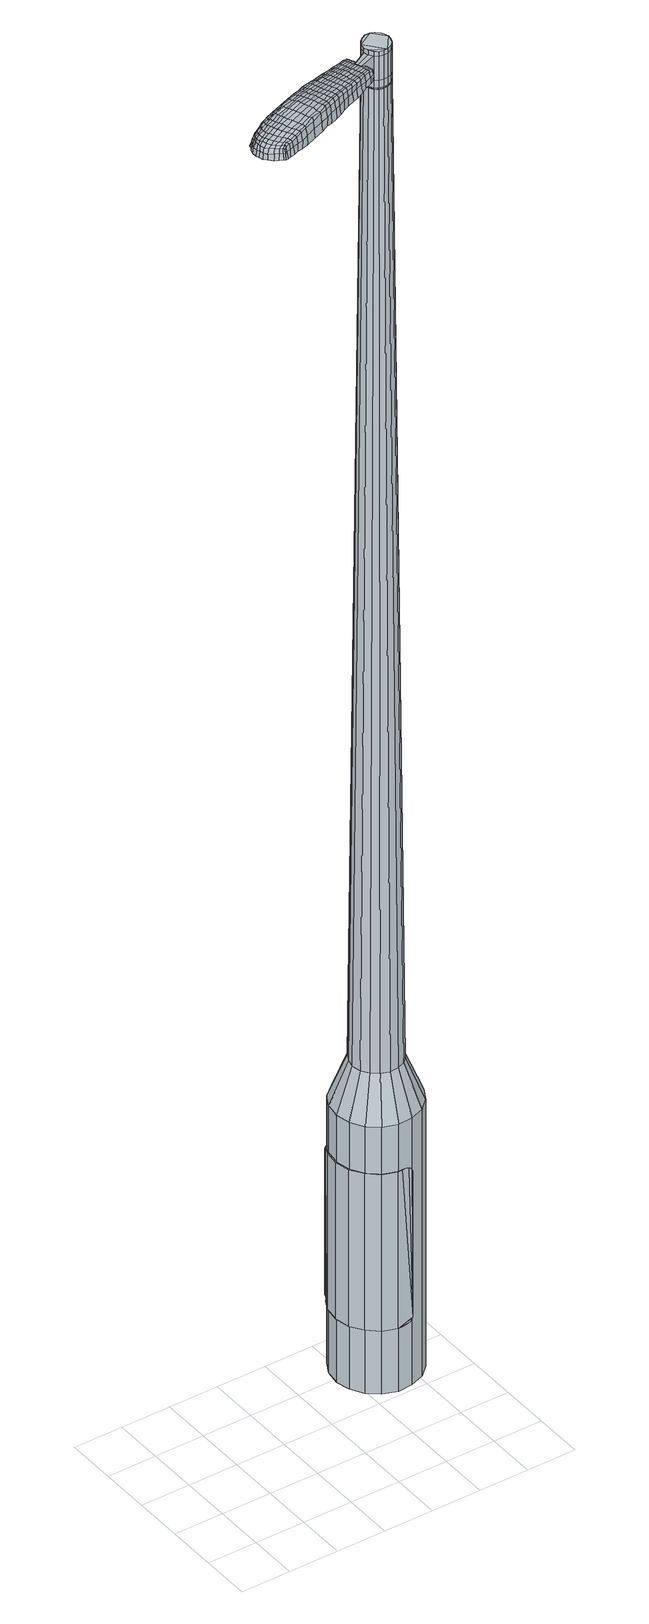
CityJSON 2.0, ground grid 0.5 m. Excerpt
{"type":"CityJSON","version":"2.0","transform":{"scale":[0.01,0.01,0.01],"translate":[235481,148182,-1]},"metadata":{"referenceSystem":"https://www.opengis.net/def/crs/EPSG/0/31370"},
"CityObjects":{
"object1":{"type":"GenericCityObject","attributes":{"cluster":181,"mean_distance_to_centroid":0.312,"new_centroid_x":235483.32,"new_centroid_y":148183.5,"mean_distance_to_camera":10.86,"H1":18.14,"H2":18.06,"Z_final":117.4,"cluster2":-1,"proj_x":235480.76,"proj_y":148177.04,"id_line":25218,"bearing_l":111.62,"distance":6.94,"orientation":"left","G_obj":201.62},"geometry":[{"type":"MultiSurface","lod":"2","boundaries":[[[0,1,2,3]],[[1,4,5,2]],[[4,6,7,5]],[[6,8,9,7]],[[8,10,11,9]],[[10,12,13,11]],[[12,14,15,13]],[[14,16,17,15]],[[16,18,19,17]],[[18,20,21,19]],[[20,22,23,21]],[[22,24,25,23]],[[24,26,27,25]],[[26,28,29,27]],[[28,30,31,29]],[[30,32,33,31]],[[32,34,35,33]],[[34,0,3,35]],[[36,37,38,39]],[[38,40,41,42]],[[41,43,42]],[[42,44,45,46]],[[45,47,46]],[[46,48,49,50]],[[49,51,50]],[[42,46,50,38]],[[50,52,39,38]],[[53,36,39]],[[2,5,7,35]],[[7,9,11,15]],[[11,13,15]],[[15,17,19,23]],[[19,21,23]],[[23,25,27,31]],[[27,29,31]],[[15,23,31,7]],[[31,33,35,7]],[[3,2,35]],[[1,0,54,55]],[[0,34,56,54]],[[34,32,57,56]],[[32,30,58,57]],[[30,28,59,58]],[[28,26,60,59]],[[26,24,61,60]],[[24,22,62,61]],[[22,20,63,62]],[[20,18,64,63]],[[18,16,65,64]],[[16,14,66,65]],[[14,12,67,66]],[[12,10,68,67]],[[10,8,69,68]],[[8,6,70,69]],[[6,4,71,70]],[[4,1,55,71]],[[55,54,72,73]],[[54,56,74,72]],[[56,57,75,74]],[[57,58,76,75]],[[58,59,77,76]],[[59,60,78,77]],[[60,61,79,78]],[[61,62,80,79]],[[62,63,81,80]],[[63,64,82,81]],[[64,65,83,82]],[[65,66,84,83]],[[66,67,85,84]],[[67,68,86,85]],[[68,69,87,86]],[[69,70,88,87]],[[70,71,89,88]],[[71,55,73,89]],[[90,91,92,93]],[[94,95,91,90]],[[96,97,95,94]],[[98,99,97,96]],[[100,101,99,98]],[[102,103,101,100]],[[79,104,103,102]],[[80,105,104,79]],[[106,107,105,80]],[[82,108,107,106]],[[109,110,108,82]],[[84,111,110,109]],[[112,113,111,84]],[[114,115,113,112]],[[116,117,115,114]],[[118,119,117,116]],[[120,121,119,118]],[[93,92,121,120]],[[122,123,124,125]],[[126,122,125,127]],[[128,126,127,129]],[[130,128,129,131]],[[132,130,131,133]],[[134,132,133,135]],[[136,134,135,137]],[[138,136,137,139]],[[140,138,139,141]],[[142,140,141,143]],[[144,142,143,145]],[[146,144,145,147]],[[148,146,147,149]],[[150,148,149,151]],[[152,150,151,153]],[[154,152,153,155]],[[73,72,90,93]],[[72,74,94,90]],[[74,75,96,94]],[[75,76,98,96]],[[76,77,100,98]],[[77,78,102,100]],[[78,79,102]],[[81,106,80]],[[81,82,106]],[[83,109,82]],[[83,84,109]],[[85,112,84]],[[85,86,114,112]],[[86,87,116,114]],[[87,88,118,116]],[[88,89,120,118]],[[89,73,93,120]],[[156,157,92,91]],[[157,158,121,92]],[[158,159,119,121]],[[159,160,117,119]],[[160,161,115,117]],[[161,162,113,115]],[[162,111,113]],[[163,110,111]],[[163,108,110]],[[164,107,108]],[[164,105,107]],[[165,103,104]],[[165,166,101,103]],[[166,167,99,101]],[[167,168,97,99]],[[168,169,95,97]],[[169,156,91,95]],[[39,52,154,170]],[[157,156,171,155]],[[53,39,170,123]],[[156,169,124,171]],[[36,53,123,122]],[[169,168,125,124]],[[37,36,122,126]],[[168,167,127,125]],[[38,37,126,128]],[[167,166,129,127]],[[40,38,128,130]],[[166,165,131,129]],[[41,40,130,132]],[[165,104,133,131]],[[43,41,132,134]],[[104,105,135,133]],[[42,43,134,136]],[[105,164,137,135]],[[44,42,136,138]],[[164,108,139,137]],[[45,44,138,140]],[[108,163,141,139]],[[47,45,140,142]],[[163,111,143,141]],[[46,47,142,144]],[[111,162,145,143]],[[48,46,144,146]],[[162,161,147,145]],[[49,48,146,148]],[[161,160,149,147]],[[51,49,148,150]],[[160,159,151,149]],[[50,51,150,152]],[[159,158,153,151]],[[52,50,152,154]],[[158,157,155,153]],[[154,155,172,173]],[[155,171,174,172]],[[171,124,175,174]],[[124,123,176,175]],[[123,170,177,176]],[[170,154,173,177]],[[178,179,180,181]],[[182,178,181,183]],[[178,182,184,185]],[[179,178,185,186]],[[187,188,189,190]],[[191,187,190,192]],[[187,191,193,194]],[[188,187,194,195]],[[196,197,198,199]],[[200,196,199,201]],[[196,200,202,203]],[[197,196,203,204]],[[205,206,207,208]],[[209,205,208,210]],[[205,209,211,212]],[[206,205,212,213]],[[214,215,216,217]],[[218,214,217,219]],[[214,218,220,221]],[[215,214,221,222]],[[223,224,225,226]],[[227,223,226,228]],[[223,227,229,230]],[[224,223,230,231]],[[232,233,234,235]],[[224,232,235,225]],[[232,224,231,236]],[[233,232,236,237]],[[238,239,240,241]],[[233,238,241,234]],[[238,233,237,242]],[[239,238,242,243]],[[244,182,183,245]],[[239,244,245,240]],[[244,239,243,246]],[[182,244,246,184]],[[247,248,249,250]],[[251,247,250,252]],[[247,251,253,254]],[[248,247,254,255]],[[256,257,258,259]],[[248,256,259,249]],[[256,248,255,260]],[[257,256,260,261]],[[262,263,264,265]],[[257,262,265,258]],[[262,257,261,266]],[[263,262,266,267]],[[268,269,270,271]],[[263,268,271,264]],[[268,263,267,272]],[[269,268,272,273]],[[274,179,186,275]],[[269,274,275,270]],[[274,269,273,276]],[[179,274,276,180]],[[277,278,279,280]],[[281,277,280,282]],[[277,281,283,284]],[[278,277,284,285]],[[286,287,288,289]],[[278,286,289,279]],[[286,278,285,290]],[[287,286,290,291]],[[292,293,294,295]],[[287,292,295,288]],[[292,287,291,296]],[[293,292,296,297]],[[298,191,192,299]],[[293,298,299,294]],[[298,293,297,300]],[[191,298,300,193]],[[301,302,303,304]],[[305,301,304,306]],[[301,305,307,308]],[[302,301,308,309]],[[310,311,312,313]],[[302,310,313,303]],[[310,302,309,314]],[[311,310,314,315]],[[316,317,318,319]],[[311,316,319,312]],[[316,311,315,320]],[[317,316,320,321]],[[322,323,324,325]],[[317,322,325,318]],[[322,317,321,326]],[[323,322,326,327]],[[328,188,195,329]],[[323,328,329,324]],[[328,323,327,330]],[[188,328,330,189]],[[331,217,216,332]],[[333,331,332,334]],[[331,333,335,336]],[[217,331,336,219]],[[337,333,334,338]],[[339,337,338,340]],[[337,339,341,342]],[[333,337,342,335]],[[343,339,340,344]],[[345,343,344,346]],[[343,345,347,348]],[[339,343,348,341]],[[349,345,346,350]],[[351,349,350,352]],[[349,351,353,354]],[[345,349,354,347]],[[355,351,352,356]],[[206,355,356,207]],[[355,206,213,357]],[[351,355,357,353]],[[358,359,204,203]],[[360,358,203,202]],[[358,360,361,362]],[[359,358,362,363]],[[364,365,363,362]],[[366,364,362,361]],[[364,366,367,368]],[[365,364,368,369]],[[370,371,369,368]],[[372,370,368,367]],[[370,372,373,374]],[[371,370,374,375]],[[376,377,375,374]],[[378,376,374,373]],[[376,378,211,209]],[[377,376,209,210]],[[379,380,381,382]],[[281,379,382,283]],[[379,281,282,383]],[[380,379,383,384]],[[385,200,201,386]],[[380,385,386,381]],[[385,380,384,387]],[[200,385,387,202]],[[388,389,390,391]],[[227,388,391,229]],[[388,227,228,392]],[[389,388,392,393]],[[394,395,396,397]],[[389,394,397,390]],[[394,389,393,398]],[[395,394,398,399]],[[400,197,204,401]],[[395,400,401,396]],[[400,395,399,402]],[[197,400,402,198]],[[403,404,405,406]],[[185,403,406,186]],[[403,185,184,407]],[[404,403,407,408]],[[409,410,411,412]],[[404,409,412,405]],[[409,404,408,413]],[[410,409,413,414]],[[415,208,207,416]],[[410,415,416,411]],[[415,410,414,417]],[[208,415,417,210]],[[418,419,420,421]],[[190,418,421,192]],[[418,190,189,422]],[[419,418,422,423]],[[424,212,211,425]],[[419,424,425,420]],[[424,419,423,426]],[[212,424,426,213]],[[427,428,429,430]],[[305,427,430,307]],[[427,305,306,431]],[[428,427,431,432]],[[433,218,219,434]],[[428,433,434,429]],[[433,428,432,435]],[[218,433,435,220]],[[436,437,438,439]],[[251,436,439,253]],[[436,251,252,440]],[[437,436,440,441]],[[442,443,444,445]],[[437,442,445,438]],[[442,437,441,446]],[[443,442,446,447]],[[448,215,222,449]],[[443,448,449,444]],[[448,443,447,450]],[[215,448,450,216]],[[451,452,441,440]],[[250,451,440,252]],[[451,250,249,453]],[[452,451,453,454]],[[455,456,447,446]],[[452,455,446,441]],[[455,452,454,457]],[[456,455,457,458]],[[459,332,216,450]],[[456,459,450,447]],[[459,456,458,460]],[[332,459,460,334]],[[461,462,463,464]],[[308,461,464,309]],[[461,308,307,430]],[[462,461,430,429]],[[465,336,335,466]],[[462,465,466,463]],[[465,462,429,434]],[[336,465,434,219]],[[467,468,454,453]],[[259,467,453,249]],[[467,259,258,469]],[[468,467,469,470]],[[471,472,458,457]],[[468,471,457,454]],[[471,468,470,473]],[[472,471,473,474]],[[475,338,334,460]],[[472,475,460,458]],[[475,472,474,476]],[[338,475,476,340]],[[477,478,479,480]],[[314,477,480,315]],[[477,314,309,464]],[[478,477,464,463]],[[481,342,341,482]],[[478,481,482,479]],[[481,478,463,466]],[[342,481,466,335]],[[483,484,470,469]],[[265,483,469,258]],[[483,265,264,485]],[[484,483,485,486]],[[487,488,474,473]],[[484,487,473,470]],[[487,484,486,489]],[[488,487,489,490]],[[491,344,340,476]],[[488,491,476,474]],[[491,488,490,492]],[[344,491,492,346]],[[493,494,495,496]],[[320,493,496,321]],[[493,320,315,480]],[[494,493,480,479]],[[497,348,347,498]],[[494,497,498,495]],[[497,494,479,482]],[[348,497,482,341]],[[499,500,486,485]],[[271,499,485,264]],[[499,271,270,501]],[[500,499,501,502]],[[503,504,490,489]],[[500,503,489,486]],[[503,500,502,505]],[[504,503,505,506]],[[507,350,346,492]],[[504,507,492,490]],[[507,504,506,508]],[[350,507,508,352]],[[509,510,511,512]],[[326,509,512,327]],[[509,326,321,496]],[[510,509,496,495]],[[513,354,353,514]],[[510,513,514,511]],[[513,510,495,498]],[[354,513,498,347]],[[515,516,502,501]],[[275,515,501,270]],[[515,275,186,406]],[[516,515,406,405]],[[517,518,506,505]],[[516,517,505,502]],[[517,516,405,412]],[[518,517,412,411]],[[519,356,352,508]],[[518,519,508,506]],[[519,518,411,416]],[[356,519,416,207]],[[520,521,423,422]],[[330,520,422,189]],[[520,330,327,512]],[[521,520,512,511]],[[522,357,213,426]],[[521,522,426,423]],[[522,521,511,514]],[[357,522,514,353]],[[523,524,384,383]],[[280,523,383,282]],[[523,280,279,525]],[[524,523,525,526]],[[527,360,202,387]],[[524,527,387,384]],[[527,524,526,528]],[[360,527,528,361]],[[529,530,531,532]],[[230,529,532,231]],[[529,230,229,391]],[[530,529,391,390]],[[533,534,535,536]],[[530,533,536,531]],[[533,530,390,397]],[[534,533,397,396]],[[537,359,363,538]],[[534,537,538,535]],[[537,534,396,401]],[[359,537,401,204]],[[539,540,526,525]],[[289,539,525,279]],[[539,289,288,541]],[[540,539,541,542]],[[543,366,361,528]],[[540,543,528,526]],[[543,540,542,544]],[[366,543,544,367]],[[545,546,547,548]],[[236,545,548,237]],[[545,236,231,532]],[[546,545,532,531]],[[549,550,551,552]],[[546,549,552,547]],[[549,546,531,536]],[[550,549,536,535]],[[553,365,369,554]],[[550,553,554,551]],[[553,550,535,538]],[[365,553,538,363]],[[555,556,542,541]],[[295,555,541,288]],[[555,295,294,557]],[[556,555,557,558]],[[559,372,367,544]],[[556,559,544,542]],[[559,556,558,560]],[[372,559,560,373]],[[561,562,563,564]],[[242,561,564,243]],[[561,242,237,548]],[[562,561,548,547]],[[565,566,567,568]],[[562,565,568,563]],[[565,562,547,552]],[[566,565,552,551]],[[569,371,375,570]],[[566,569,570,567]],[[569,566,551,554]],[[371,569,554,369]],[[571,572,558,557]],[[299,571,557,294]],[[571,299,192,421]],[[572,571,421,420]],[[573,378,373,560]],[[572,573,560,558]],[[573,572,420,425]],[[378,573,425,211]],[[574,575,408,407]],[[246,574,407,184]],[[574,246,243,564]],[[575,574,564,563]],[[576,577,414,413]],[[575,576,413,408]],[[576,575,563,568]],[[577,576,568,567]],[[578,377,210,417]],[[577,578,417,414]],[[578,577,567,570]],[[377,578,570,375]],[[579,580,581,582]],[[582,581,583,584]],[[585,583,581,586]],[[586,581,580,587]],[[588,589,590,591]],[[591,590,592,593]],[[594,592,590,595]],[[595,590,589,596]],[[597,598,599,600]],[[600,599,601,602]],[[603,601,599,604]],[[604,599,598,605]],[[606,607,608,609]],[[609,608,610,611]],[[612,610,608,613]],[[613,608,607,614]],[[615,616,617,618]],[[618,617,619,620]],[[621,619,617,622]],[[622,617,616,623]],[[624,625,626,627]],[[627,626,628,629]],[[630,628,626,631]],[[631,626,625,632]],[[633,634,635,636]],[[636,635,625,624]],[[632,625,635,637]],[[637,635,634,638]],[[639,640,641,642]],[[642,641,634,633]],[[638,634,641,643]],[[643,641,640,644]],[[584,583,645,646]],[[646,645,640,639]],[[644,640,645,647]],[[647,645,583,585]],[[648,649,650,651]],[[651,650,652,653]],[[654,652,650,655]],[[655,650,649,656]],[[657,658,659,660]],[[660,659,649,648]],[[656,649,659,661]],[[661,659,658,662]],[[663,664,665,666]],[[666,665,658,657]],[[662,658,665,667]],[[667,665,664,668]],[[669,670,671,672]],[[672,671,664,663]],[[668,664,671,673]],[[673,671,670,674]],[[587,580,675,676]],[[676,675,670,669]],[[674,670,675,677]],[[677,675,580,579]],[[678,679,680,681]],[[681,680,682,683]],[[684,682,680,685]],[[685,680,679,686]],[[687,688,689,690]],[[690,689,679,678]],[[686,679,689,691]],[[691,689,688,692]],[[693,694,695,696]],[[696,695,688,687]],[[692,688,695,697]],[[697,695,694,698]],[[593,592,699,700]],[[700,699,694,693]],[[698,694,699,701]],[[701,699,592,594]],[[702,703,704,705]],[[705,704,706,707]],[[708,706,704,709]],[[709,704,703,710]],[[711,712,713,714]],[[714,713,703,702]],[[710,703,713,715]],[[715,713,712,716]],[[717,718,719,720]],[[720,719,712,711]],[[716,712,719,721]],[[721,719,718,722]],[[723,724,725,726]],[[726,725,718,717]],[[722,718,725,727]],[[727,725,724,728]],[[596,589,729,730]],[[730,729,724,723]],[[728,724,729,731]],[[731,729,589,588]],[[615,618,732,733]],[[733,732,734,735]],[[736,734,732,176]],[[176,732,618,620]],[[735,734,737,738]],[[738,737,739,740]],[[741,739,737,742]],[[742,737,734,736]],[[740,739,743,744]],[[744,743,745,746]],[[747,745,743,748]],[[748,743,739,741]],[[746,745,749,750]],[[750,749,751,752]],[[753,751,749,754]],[[754,749,745,747]],[[752,751,755,756]],[[756,755,607,606]],[[614,607,755,757]],[[757,755,751,753]],[[605,758,759,604]],[[604,759,760,603]],[[761,760,759,762]],[[762,759,758,763]],[[763,764,765,762]],[[762,765,766,761]],[[767,766,765,768]],[[768,765,764,769]],[[769,770,771,768]],[[768,771,772,767]],[[773,772,771,774]],[[774,771,770,775]],[[775,776,777,774]],[[774,777,778,773]],[[612,778,777,610]],[[610,777,776,611]],[[779,780,781,782]],[[782,781,682,684]],[[683,682,781,783]],[[783,781,780,784]],[[602,601,785,786]],[[786,785,780,779]],[[784,780,785,787]],[[787,785,601,603]],[[788,789,790,791]],[[791,790,628,630]],[[629,628,790,792]],[[792,790,789,793]],[[794,795,796,797]],[[797,796,789,788]],[[793,789,796,798]],[[798,796,795,799]],[[605,598,800,801]],[[801,800,795,794]],[[799,795,800,802]],[[802,800,598,597]],[[803,804,805,806]],[[806,805,586,587]],[[585,586,805,807]],[[807,805,804,808]],[[809,810,811,812]],[[812,811,804,803]],[[808,804,811,813]],[[813,811,810,814]],[[606,609,815,816]],[[816,815,810,809]],[[814,810,815,817]],[[817,815,609,611]],[[818,819,820,821]],[[821,820,591,593]],[[588,591,820,822]],[[822,820,819,823]],[[612,613,824,825]],[[825,824,819,818]],[[823,819,824,826]],[[826,824,613,614]],[[827,828,829,830]],[[830,829,706,708]],[[707,706,829,831]],[[831,829,828,832]],[[620,619,833,834]],[[834,833,828,827]],[[832,828,833,835]],[[835,833,619,621]],[[836,837,838,839]],[[839,838,652,654]],[[653,652,838,840]],[[840,838,837,841]],[[842,843,844,845]],[[845,844,837,836]],[[841,837,844,846]],[[846,844,843,847]],[[623,616,848,849]],[[849,848,843,842]],[[847,843,848,850]],[[850,848,616,615]],[[841,851,852,840]],[[840,852,651,653]],[[648,651,852,853]],[[853,852,851,854]],[[847,855,856,846]],[[846,856,851,841]],[[854,851,856,857]],[[857,856,855,858]],[[615,733,859,850]],[[850,859,855,847]],[[858,855,859,860]],[[860,859,733,735]],[[861,862,863,864]],[[864,863,709,710]],[[708,709,863,830]],[[830,863,862,827]],[[736,176,865,866]],[[866,865,862,861]],[[827,862,865,834]],[[834,865,176,620]],[[854,867,868,853]],[[853,868,660,648]],[[657,660,868,869]],[[869,868,867,870]],[[858,871,872,857]],[[857,872,867,854]],[[870,867,872,873]],[[873,872,871,874]],[[735,738,875,860]],[[860,875,871,858]],[[874,871,875,876]],[[876,875,738,740]],[[877,878,879,880]],[[880,879,715,716]],[[710,715,879,864]],[[864,879,878,861]],[[741,742,881,882]],[[882,881,878,877]],[[861,878,881,866]],[[866,881,742,736]],[[870,883,884,869]],[[869,884,666,657]],[[663,666,884,885]],[[885,884,883,886]],[[874,887,888,873]],[[873,888,883,870]],[[886,883,888,889]],[[889,888,887,890]],[[740,744,891,876]],[[876,891,887,874]],[[890,887,891,892]],[[892,891,744,746]],[[893,894,895,896]],[[896,895,721,722]],[[716,721,895,880]],[[880,895,894,877]],[[747,748,897,898]],[[898,897,894,893]],[[877,894,897,882]],[[882,897,748,741]],[[886,899,900,885]],[[885,900,672,663]],[[669,672,900,901]],[[901,900,899,902]],[[890,903,904,889]],[[889,904,899,886]],[[902,899,904,905]],[[905,904,903,906]],[[746,750,907,892]],[[892,907,903,890]],[[906,903,907,908]],[[908,907,750,752]],[[909,910,911,912]],[[912,911,727,728]],[[722,727,911,896]],[[896,911,910,893]],[[753,754,913,914]],[[914,913,910,909]],[[893,910,913,898]],[[898,913,754,747]],[[902,915,916,901]],[[901,916,676,669]],[[587,676,916,806]],[[806,916,915,803]],[[906,917,918,905]],[[905,918,915,902]],[[803,915,918,812]],[[812,918,917,809]],[[752,756,919,908]],[[908,919,917,906]],[[809,917,919,816]],[[816,919,756,606]],[[823,920,921,822]],[[822,921,731,588]],[[728,731,921,912]],[[912,921,920,909]],[[614,757,922,826]],[[826,922,920,823]],[[909,920,922,914]],[[914,922,757,753]],[[784,923,924,783]],[[783,924,681,683]],[[678,681,924,925]],[[925,924,923,926]],[[603,760,927,787]],[[787,927,923,784]],[[926,923,927,928]],[[928,927,760,761]],[[929,930,931,932]],[[932,931,631,632]],[[630,631,931,791]],[[791,931,930,788]],[[933,934,935,936]],[[936,935,930,929]],[[788,930,935,797]],[[797,935,934,794]],[[763,758,937,938]],[[938,937,934,933]],[[794,934,937,801]],[[801,937,758,605]],[[926,939,940,925]],[[925,940,690,678]],[[687,690,940,941]],[[941,940,939,942]],[[761,766,943,928]],[[928,943,939,926]],[[942,939,943,944]],[[944,943,766,767]],[[945,946,947,948]],[[948,947,637,638]],[[632,637,947,932]],[[932,947,946,929]],[[949,950,951,952]],[[952,951,946,945]],[[929,946,951,936]],[[936,951,950,933]],[[769,764,953,954]],[[954,953,950,949]],[[933,950,953,938]],[[938,953,764,763]],[[942,955,956,941]],[[941,956,696,687]],[[693,696,956,957]],[[957,956,955,958]],[[767,772,959,944]],[[944,959,955,942]],[[958,955,959,960]],[[960,959,772,773]],[[961,962,963,964]],[[964,963,643,644]],[[638,643,963,948]],[[948,963,962,945]],[[965,966,967,968]],[[968,967,962,961]],[[945,962,967,952]],[[952,967,966,949]],[[775,770,969,970]],[[970,969,966,965]],[[949,966,969,954]],[[954,969,770,769]],[[958,971,972,957]],[[957,972,700,693]],[[593,700,972,821]],[[821,972,971,818]],[[773,778,973,960]],[[960,973,971,958]],[[818,971,973,825]],[[825,973,778,612]],[[808,974,975,807]],[[807,975,647,585]],[[644,647,975,964]],[[964,975,974,961]],[[814,976,977,813]],[[813,977,974,808]],[[961,974,977,968]],[[968,977,976,965]],[[611,776,978,817]],[[817,978,976,814]],[[965,976,978,970]],[[970,978,776,775]],[[579,582,181,180]],[[582,584,183,181]],[[594,595,194,193]],[[595,596,195,194]],[[597,600,199,198]],[[600,602,201,199]],[[621,622,221,220]],[[622,623,222,221]],[[624,627,226,225]],[[627,629,228,226]],[[633,636,235,234]],[[636,624,225,235]],[[639,642,241,240]],[[642,633,234,241]],[[584,646,245,183]],[[646,639,240,245]],[[654,655,254,253]],[[655,656,255,254]],[[656,661,260,255]],[[661,662,261,260]],[[662,667,266,261]],[[667,668,267,266]],[[668,673,272,267]],[[673,674,273,272]],[[674,677,276,273]],[[677,579,180,276]],[[684,685,284,283]],[[685,686,285,284]],[[686,691,290,285]],[[691,692,291,290]],[[692,697,296,291]],[[697,698,297,296]],[[698,701,300,297]],[[701,594,193,300]],[[702,705,304,303]],[[705,707,306,304]],[[711,714,313,312]],[[714,702,303,313]],[[717,720,319,318]],[[720,711,312,319]],[[723,726,325,324]],[[726,717,318,325]],[[596,730,329,195]],[[730,723,324,329]],[[779,782,382,381]],[[782,684,283,382]],[[602,786,386,201]],[[786,779,381,386]],[[629,792,392,228]],[[792,793,393,392]],[[793,798,398,393]],[[798,799,399,398]],[[799,802,402,399]],[[802,597,198,402]],[[707,831,431,306]],[[831,832,432,431]],[[832,835,435,432]],[[835,621,220,435]],[[836,839,439,438]],[[839,654,253,439]],[[842,845,445,444]],[[845,836,438,445]],[[623,849,449,222]],[[849,842,444,449]],[[979,980,981,982]],[[983,984,982,981]],[[985,986,987,988]],[[989,990,991,992]],[[980,993,994,981]],[[995,983,981,994]],[[996,985,988,997]],[[998,999,990,989]],[[993,1000,1001,994]],[[1001,1002,995,994]],[[1003,996,997,1004]],[[1005,999,998,1006]],[[1000,1007,1008,1001]],[[1008,1009,1002,1001]],[[1010,1003,1004,1011]],[[1012,1005,1006,1013]],[[1014,1015,1016,1017]],[[1018,1019,1015,1014]],[[1018,1020,1021,1019]],[[1020,1022,1023,1021]],[[1024,1025,1026,1027]],[[1028,1029,1025,1024]],[[1030,1031,1029,1028]],[[1032,1033,1031,1030]],[[1027,1016,1015,1024]],[[1024,1015,1019,1028]],[[1019,1021,1030,1028]],[[1021,1023,1032,1030]],[[988,987,984,983]],[[997,988,983,995]],[[1002,1004,997,995]],[[1009,1011,1004,1002]],[[989,992,986,985]],[[998,989,985,996]],[[1006,998,996,1003]],[[1013,1006,1003,1010]],[[990,1014,1017,991]],[[999,1018,1014,990]],[[1020,1018,999,1005]],[[1022,1020,1005,1012]],[[1034,1035,1036,1037]],[[1036,1038,1039,1040]],[[1036,1040,1041,1042]],[[1036,1042,1037]],[[1043,1034,1037,1044]],[[1045,1044,1037,1046]],[[1047,1046,1037]],[[1048,1036,1035,1049]],[[1050,1048,1049,1051]],[[1052,1050,1051,1053]],[[1054,1052,1053,1055]],[[1056,1054,1055,1057]],[[1057,1058,1059,1060]],[[1057,1060,1061,1062]],[[1057,1062,1063,1064]],[[1063,1065,1066,1067]],[[1063,1067,1068,1069]],[[1063,1069,1064]],[[1057,1064,1056]],[[1070,1071,1035,1034]],[[1072,1073,1038,1036]],[[1074,1075,1047,1037]],[[1071,1076,1049,1035]],[[1077,1072,1036,1048]],[[1076,1078,1051,1049]],[[1079,1077,1048,1050]],[[1078,1080,1053,1051]],[[1081,1079,1050,1052]],[[1080,1082,1055,1053]],[[1083,1081,1052,1054]],[[1082,1084,1057,1055]],[[1085,1083,1054,1056]],[[1084,1086,1058,1057]],[[1087,1088,1065,1063]],[[1089,1085,1056,1064]],[[1059,1058,1086,1090]],[[1060,1059,1090,1091]],[[1061,1060,1091,1092]],[[1062,1061,1092,1093]],[[1063,1062,1093,1087]],[[1094,1070,1034,1043]],[[1095,1094,1043,1044]],[[1096,1095,1044,1045]],[[1097,1096,1045,1046]],[[1075,1097,1046,1047]],[[1039,1038,1073,1098]],[[1066,1065,1088,1099]],[[1040,1039,1098,1100]],[[1041,1040,1100,1101]],[[1042,1041,1101,1102]],[[1037,1042,1102,1074]],[[1067,1066,1099,1103]],[[1068,1067,1103,1104]],[[1069,1068,1104,1105]],[[1064,1069,1105,1089]]]}]}
},
"vertices":[
[191,132,384],[188,146,384],[188,146,96],[191,132,96],[190,161,384],[190,161,96],[197,174,384],[197,174,96],[208,183,384],[208,183,96],[222,189,384],[222,189,96],[237,189,384],[237,189,96],[251,185,384],[251,185,96],[262,175,384],[262,175,96],[270,163,384],[270,163,96],[273,149,384],[273,149,96],[271,134,384],[271,134,96],[264,121,384],[264,121,96],[253,111,384],[253,111,96],[239,106,384],[239,106,96],[224,105,384],[224,105,96],[210,110,384],[210,110,96],[199,119,384],[199,119,96],[224,135,1524],[229,134,1524],[233,134,1524],[218,142,1524],[238,136,1524],[241,139,1524],[244,148,1524],[243,143,1524],[243,152,1524],[241,156,1524],[233,161,1524],[237,159,1524],[228,161,1524],[224,159,1524],[218,152,1524],[220,156,1524],[217,147,1524],[221,138,1524],[207,138,429],[205,147,429],[212,131,429],[219,125,429],[227,122,429],[236,123,429],[244,126,429],[250,132,429],[254,139,429],[256,148,429],[254,157,429],[249,164,429],[243,169,429],[234,172,429],[226,172,429],[217,169,429],[211,163,429],[207,155,429],[218,142,1483],[217,147,1483],[221,138,1483],[224,135,1483],[229,134,1483],[233,134,1483],[238,136,1483],[241,139,1483],[243,143,1483],[244,148,1483],[243,152,1483],[241,156,1483],[237,159,1483],[233,161,1483],[228,161,1483],[224,159,1483],[220,156,1483],[218,152,1483],[219,143,1483],[219,143,1485],[218,147,1485],[218,147,1483],[221,139,1483],[221,139,1485],[224,136,1483],[224,136,1485],[229,135,1483],[229,135,1485],[233,135,1483],[233,135,1485],[237,136,1483],[237,136,1485],[241,139,1485],[243,143,1485],[243,148,1483],[243,148,1485],[243,152,1485],[240,156,1483],[240,156,1485],[237,159,1485],[232,160,1483],[232,160,1485],[228,160,1483],[228,160,1485],[224,158,1483],[224,158,1485],[221,155,1483],[221,155,1485],[218,151,1483],[218,151,1485],[224,135,1519],[221,138,1519],[221,138,1493],[224,135,1493],[229,134,1519],[229,134,1493],[233,134,1519],[233,134,1493],[238,136,1519],[238,136,1493],[241,139,1519],[241,139,1493],[243,143,1519],[243,143,1493],[244,148,1519],[244,148,1493],[243,152,1519],[243,152,1493],[241,156,1519],[241,156,1493],[237,159,1519],[237,159,1493],[233,161,1519],[233,161,1493],[228,161,1519],[228,161,1493],[224,159,1519],[224,159,1493],[220,156,1519],[220,156,1493],[218,152,1519],[218,152,1493],[217,147,1519],[217,147,1493],[218,142,1485],[217,147,1485],[218,152,1485],[220,156,1485],[224,159,1485],[228,161,1485],[233,161,1485],[241,156,1485],[244,148,1485],[238,136,1485],[233,134,1485],[229,134,1485],[224,135,1485],[221,138,1485],[218,142,1519],[218,142,1493],[200,138,1513],[200,138,1518],[201,135,1513],[202,132,1513],[202,132,1518],[201,135,1518],[125,126,1519],[131,129,1518],[130,130,1509],[123,127,1510],[117,123,1519],[115,124,1510],[118,122,1526],[126,125,1525],[133,128,1525],[139,90,1519],[145,93,1518],[145,95,1525],[139,92,1525],[131,87,1519],[131,89,1526],[130,85,1510],[138,89,1510],[144,91,1509],[64,80,1519],[63,83,1519],[62,83,1513],[63,79,1513],[66,76,1519],[66,76,1513],[68,77,1524],[65,80,1524],[64,84,1524],[133,107,1530],[140,110,1529],[138,113,1529],[132,110,1530],[124,104,1531],[123,107,1531],[126,100,1530],[134,104,1530],[141,106,1529],[208,137,1512],[207,140,1512],[206,139,1517],[207,137,1517],[209,134,1512],[208,134,1517],[208,134,1506],[207,137,1506],[206,139,1506],[70,103,1519],[73,105,1519],[72,106,1512],[69,104,1512],[68,102,1518],[67,103,1512],[69,101,1522],[71,102,1523],[74,104,1524],[77,107,1519],[82,110,1519],[81,110,1512],[76,108,1512],[78,106,1524],[83,109,1525],[88,112,1519],[95,115,1519],[93,116,1511],[86,113,1511],[89,111,1526],[96,114,1526],[106,119,1519],[104,120,1510],[107,118,1526],[195,150,1513],[188,147,1513],[189,146,1518],[196,149,1517],[200,151,1512],[200,150,1516],[199,152,1506],[193,150,1507],[186,148,1507],[180,145,1514],[173,143,1515],[174,142,1520],[182,144,1519],[179,146,1507],[172,143,1507],[166,140,1515],[159,138,1516],[160,137,1522],[167,139,1521],[165,141,1508],[157,139,1508],[152,136,1517],[145,133,1517],[146,132,1524],[153,135,1523],[150,137,1508],[143,134,1509],[138,131,1518],[140,130,1524],[136,132,1509],[82,70,1519],[86,71,1519],[86,72,1524],[82,71,1523],[80,69,1518],[80,70,1522],[80,68,1512],[82,68,1512],[85,69,1512],[90,72,1519],[96,74,1519],[96,75,1525],[90,73,1524],[90,70,1512],[95,72,1512],[102,75,1519],[109,78,1519],[109,80,1526],[102,77,1526],[101,74,1511],[108,76,1511],[120,83,1519],[120,84,1526],[119,81,1510],[206,121,1513],[199,118,1513],[198,117,1507],[205,120,1507],[211,124,1512],[210,123,1506],[210,124,1516],[206,123,1517],[199,120,1518],[192,115,1514],[185,112,1515],[185,110,1507],[192,113,1507],[192,116,1519],[186,113,1520],[178,109,1515],[172,106,1516],[171,104,1508],[178,107,1508],[179,110,1521],[172,107,1522],[165,102,1517],[158,99,1517],[158,97,1509],[164,101,1508],[165,104,1523],[159,101,1524],[152,96,1518],[151,94,1509],[152,98,1524],[202,135,1519],[201,137,1519],[195,132,1520],[194,134,1520],[196,129,1520],[203,132,1519],[188,129,1522],[187,132,1522],[181,126,1523],[180,129,1523],[182,123,1523],[189,126,1521],[174,124,1524],[173,126,1524],[167,121,1525],[166,124,1525],[168,118,1525],[175,121,1524],[160,118,1526],[159,121,1526],[153,115,1527],[152,118,1527],[155,112,1527],[161,115,1526],[146,113,1528],[145,115,1528],[148,109,1528],[68,81,1527],[67,85,1527],[71,78,1526],[75,80,1527],[72,83,1528],[71,87,1528],[78,85,1529],[77,89,1529],[81,82,1528],[87,84,1530],[85,88,1530],[84,92,1530],[92,91,1531],[91,94,1531],[94,87,1530],[102,90,1531],[100,94,1531],[99,98,1531],[112,99,1531],[111,102,1531],[114,95,1531],[78,70,1518],[75,71,1519],[74,70,1513],[77,68,1513],[79,71,1523],[76,72,1523],[71,73,1519],[70,72,1513],[72,74,1524],[66,100,1518],[65,98,1518],[66,98,1523],[68,100,1523],[65,101,1513],[64,98,1513],[63,94,1519],[62,91,1519],[64,91,1524],[65,95,1523],[62,95,1513],[61,91,1513],[62,87,1519],[64,87,1524],[61,87,1513],[127,124,1528],[127,122,1528],[134,124,1528],[134,126,1527],[119,121,1528],[119,119,1529],[128,119,1529],[129,116,1530],[136,119,1529],[135,122,1528],[120,116,1529],[121,113,1530],[130,113,1530],[137,116,1529],[122,110,1531],[139,94,1528],[138,96,1529],[129,92,1529],[131,90,1528],[145,97,1527],[144,99,1528],[136,100,1529],[128,96,1530],[143,102,1528],[212,126,1512],[211,128,1512],[210,128,1517],[211,126,1517],[212,125,1506],[211,127,1506],[210,131,1512],[209,131,1517],[210,130,1506],[202,151,1512],[203,149,1512],[202,150,1506],[201,151,1506],[201,150,1517],[202,148,1517],[204,147,1512],[205,144,1512],[204,145,1506],[203,147,1506],[203,146,1517],[204,144,1517],[206,142,1512],[205,142,1506],[205,141,1517],[196,148,1519],[197,146,1519],[189,145,1520],[190,144,1520],[198,144,1519],[199,142,1519],[191,142,1520],[192,139,1520],[200,139,1519],[193,137,1520],[206,124,1519],[205,126,1519],[198,123,1520],[199,121,1520],[204,129,1519],[197,126,1520],[182,143,1521],[183,141,1521],[175,140,1522],[176,139,1522],[184,139,1521],[185,137,1521],[177,137,1522],[178,134,1523],[186,134,1522],[179,131,1523],[192,118,1521],[191,120,1521],[185,117,1522],[185,115,1522],[190,123,1521],[183,120,1522],[168,138,1523],[169,136,1523],[161,136,1524],[162,134,1524],[170,134,1523],[171,131,1524],[163,132,1525],[164,129,1525],[172,129,1524],[165,126,1525],[179,112,1523],[178,114,1523],[171,111,1524],[172,109,1524],[176,117,1524],[170,114,1525],[154,133,1525],[155,132,1525],[147,131,1526],[148,129,1526],[156,129,1526],[157,126,1526],[149,127,1527],[150,124,1527],[158,124,1526],[151,121,1527],[165,106,1525],[164,108,1525],[158,105,1526],[158,103,1526],[163,111,1526],[156,108,1527],[140,129,1527],[141,127,1527],[142,124,1527],[143,121,1528],[144,118,1528],[152,100,1527],[151,102,1527],[149,105,1528],[81,72,1525],[78,73,1525],[84,73,1526],[82,74,1526],[74,75,1526],[78,76,1527],[70,101,1525],[69,99,1525],[72,100,1526],[73,102,1525],[67,96,1525],[66,92,1526],[70,94,1527],[71,97,1526],[66,88,1526],[70,90,1527],[89,74,1526],[87,76,1527],[95,76,1527],[93,78,1528],[84,78,1528],[90,81,1529],[78,105,1526],[77,103,1527],[83,105,1528],[83,107,1527],[76,100,1527],[76,96,1528],[82,99,1529],[82,102,1528],[76,93,1528],[83,95,1530],[101,78,1528],[99,80,1529],[109,81,1528],[107,83,1529],[97,83,1529],[105,86,1530],[89,110,1528],[89,108,1528],[97,111,1529],[97,113,1528],[89,105,1529],[89,101,1530],[97,105,1530],[97,108,1530],[90,98,1530],[98,101,1531],[120,86,1529],[118,88,1529],[116,91,1530],[108,117,1528],[108,115,1529],[108,112,1530],[109,109,1530],[110,106,1531],[130,128,1509],[132,127,1518],[125,124,1518],[123,125,1509],[117,122,1519],[115,122,1510],[119,121,1525],[127,123,1525],[133,126,1525],[145,97,1525],[144,95,1518],[138,92,1518],[138,94,1525],[130,89,1519],[130,91,1525],[129,87,1510],[137,90,1509],[144,93,1509],[64,83,1513],[65,84,1519],[66,81,1519],[65,80,1513],[68,78,1519],[67,77,1513],[69,78,1524],[67,81,1524],[66,84,1524],[138,113,1528],[139,110,1528],[132,107,1529],[131,110,1529],[124,104,1529],[123,107,1529],[125,100,1529],[134,104,1529],[140,107,1528],[204,138,1516],[205,139,1512],[206,136,1512],[205,136,1516],[207,133,1512],[206,133,1516],[206,133,1506],[205,136,1506],[204,138,1506],[73,104,1512],[74,103,1519],[71,102,1518],[70,103,1512],[70,100,1518],[68,101,1512],[70,100,1522],[72,101,1523],[75,102,1523],[82,109,1512],[83,108,1519],[78,105,1519],[77,106,1512],[79,104,1524],[84,107,1525],[94,114,1511],[96,113,1519],[89,110,1519],[87,111,1511],[90,109,1525],[97,112,1526],[106,117,1519],[105,118,1510],[108,116,1526],[189,145,1518],[188,145,1513],[195,148,1513],[196,147,1517],[200,149,1512],[200,148,1515],[199,150,1506],[194,148,1506],[187,146,1507],[175,140,1520],[174,141,1514],[181,143,1514],[182,142,1519],[180,144,1507],[172,142,1507],[161,135,1522],[160,136,1516],[167,138,1515],[168,137,1521],[165,139,1508],[158,137,1508],[147,130,1523],[146,131,1517],[153,134,1516],[154,133,1522],[151,135,1508],[144,132,1508],[139,129,1517],[140,128,1524],[137,130,1509],[85,74,1523],[85,73,1519],[82,72,1518],[82,73,1523],[80,71,1518],[80,72,1522],[80,70,1512],[82,70,1512],[85,71,1512],[95,77,1525],[95,75,1519],[90,74,1519],[90,75,1524],[89,72,1512],[95,74,1512],[109,82,1526],[108,80,1519],[101,77,1519],[101,79,1525],[100,76,1511],[108,78,1511],[119,84,1519],[119,86,1526],[118,83,1510],[198,119,1507],[198,120,1513],[205,123,1513],[204,122,1506],[209,125,1512],[209,124,1506],[208,126,1515],[205,124,1517],[198,121,1518],[184,112,1507],[184,114,1514],[191,117,1514],[191,115,1507],[191,118,1519],[185,115,1520],[170,106,1508],[171,107,1516],[178,110,1515],[177,109,1508],[178,112,1521],[171,109,1522],[157,99,1508],[157,101,1517],[164,104,1516],[164,102,1508],[164,106,1522],[158,103,1523],[151,98,1517],[150,96,1509],[151,100,1524],[201,134,1518],[200,137,1518],[194,132,1519],[193,134,1519],[195,129,1519],[187,129,1520],[186,131,1520],[180,126,1521],[179,129,1521],[181,123,1521],[188,126,1520],[173,123,1523],[172,126,1523],[166,121,1524],[165,123,1524],[168,118,1524],[174,121,1523],[160,118,1525],[159,121,1525],[153,115,1526],[152,118,1526],[154,112,1526],[161,115,1525],[146,112,1527],[145,115,1527],[147,109,1527],[68,85,1526],[69,82,1526],[72,79,1525],[75,80,1526],[73,83,1526],[72,87,1526],[78,89,1528],[79,86,1528],[81,83,1527],[88,85,1528],[86,88,1529],[84,92,1529],[91,94,1530],[92,91,1530],[94,88,1529],[102,91,1530],[101,94,1530],[99,97,1530],[111,102,1530],[112,99,1530],[114,96,1530],[76,71,1513],[76,72,1518],[78,72,1518],[78,70,1512],[79,73,1523],[77,73,1523],[72,75,1519],[71,74,1513],[73,76,1523],[68,97,1523],[67,97,1518],[68,99,1518],[70,99,1523],[67,100,1512],[66,98,1512],[66,91,1523],[65,90,1519],[66,94,1519],[67,94,1523],[65,94,1513],[64,90,1513],[64,87,1519],[66,88,1524],[63,87,1513],[134,124,1527],[127,121,1527],[127,123,1527],[134,125,1526],[119,120,1527],[119,118,1528],[136,118,1528],[129,116,1528],[128,119,1528],[135,121,1527],[120,116,1528],[121,113,1529],[130,113,1529],[137,115,1528],[122,110,1529],[129,93,1528],[137,96,1527],[138,95,1527],[130,92,1527],[144,98,1526],[144,99,1527],[136,100,1528],[127,96,1528],[142,103,1527],[208,127,1516],[209,127,1512],[210,126,1512],[209,126,1516],[209,125,1506],[209,126,1506],[208,130,1512],[207,130,1516],[207,129,1506],[200,149,1506],[201,148,1512],[201,149,1512],[200,150,1506],[200,148,1516],[200,147,1516],[202,144,1506],[203,144,1512],[202,146,1512],[201,146,1506],[201,145,1516],[202,143,1516],[204,141,1512],[203,141,1506],[203,141,1516],[196,146,1518],[196,147,1518],[189,144,1519],[190,143,1519],[198,141,1518],[197,144,1518],[190,141,1519],[191,139,1519],[199,139,1518],[192,136,1519],[198,123,1519],[204,125,1518],[205,125,1518],[198,122,1519],[203,128,1518],[196,126,1519],[182,141,1520],[182,142,1520],[175,139,1521],[175,138,1521],[184,136,1520],[183,139,1520],[176,136,1521],[177,134,1521],[185,134,1520],[178,131,1521],[184,117,1521],[191,120,1520],[191,119,1520],[184,116,1521],[190,123,1520],[183,120,1521],[168,136,1522],[168,137,1522],[161,134,1523],[162,133,1523],[170,131,1522],[169,134,1522],[162,131,1523],[163,129,1524],[171,129,1523],[164,126,1524],[170,111,1523],[177,114,1522],[178,113,1522],[171,110,1523],[176,117,1522],[169,114,1523],[155,131,1524],[154,132,1524],[147,130,1525],[148,129,1525],[157,126,1525],[155,129,1524],[149,126,1525],[150,123,1526],[158,123,1525],[151,121,1526],[157,105,1525],[164,108,1524],[164,107,1524],[158,104,1525],[162,111,1524],[156,108,1525],[141,126,1526],[141,127,1526],[143,121,1527],[142,124,1526],[144,118,1527],[150,102,1526],[151,101,1526],[149,105,1526],[79,74,1524],[81,73,1524],[84,74,1525],[82,75,1525],[75,76,1525],[79,77,1525],[73,100,1525],[70,98,1524],[71,100,1524],[74,101,1525],[71,93,1526],[68,92,1525],[69,95,1524],[72,97,1525],[68,88,1525],[71,90,1526],[87,77,1526],[89,76,1526],[95,78,1526],[93,79,1527],[84,79,1526],[90,82,1527],[84,104,1527],[78,102,1526],[79,103,1526],[84,106,1526],[83,98,1528],[77,96,1527],[77,99,1526],[83,102,1527],[77,92,1527],[84,95,1528],[99,81,1527],[101,80,1527],[108,83,1527],[107,84,1528],[97,84,1528],[105,87,1529],[97,110,1528],[89,107,1527],[90,108,1527],[97,111,1527],[98,104,1529],[89,101,1529],[89,104,1528],[97,107,1528],[90,98,1529],[98,101,1530],[118,88,1528],[119,87,1528],[116,92,1529],[108,114,1528],[108,115,1528],[109,108,1529],[108,111,1529],[110,105,1530],[199,150,1508],[202,144,1508],[171,133,1509],[168,140,1509],[151,125,1510],[148,133,1510],[114,111,1512],[110,120,1512],[127,127,1511],[131,118,1511],[97,105,1513],[85,99,1514],[81,108,1514],[94,113,1513],[204,137,1508],[174,125,1509],[154,117,1510],[117,103,1512],[134,109,1511],[100,96,1513],[88,91,1514],[207,131,1508],[177,118,1509],[157,109,1510],[121,94,1512],[137,101,1511],[91,83,1514],[104,87,1513],[209,125,1508],[180,111,1509],[160,101,1510],[124,85,1512],[141,92,1511],[95,75,1514],[107,79,1513],[72,94,1514],[69,91,1514],[66,98,1514],[69,102,1514],[76,86,1514],[71,84,1514],[79,78,1514],[74,78,1514],[82,71,1514],[76,71,1514],[65,87,1515],[63,83,1515],[63,84,1515],[63,91,1515],[67,83,1515],[64,82,1515],[68,79,1515],[64,81,1515],[70,75,1515],[65,80,1515],[227,104,334],[223,104,334],[223,104,165],[238,104,171],[227,104,165],[231,104,165],[234,104,166],[236,104,167],[237,104,169],[231,104,334],[234,104,333],[236,104,332],[237,104,331],[238,104,328],[209,109,165],[209,109,334],[198,119,165],[198,119,334],[190,131,165],[190,131,334],[187,146,165],[187,146,334],[189,161,165],[189,161,334],[191,165,334],[192,168,334],[194,171,333],[195,172,332],[195,173,331],[195,174,328],[191,165,165],[195,174,171],[195,173,169],[195,172,167],[194,171,166],[192,168,165],[227,107,334],[223,107,334],[223,107,165],[227,107,165],[237,107,171],[237,107,328],[211,112,334],[211,112,165],[200,120,334],[200,120,165],[193,132,334],[193,132,165],[190,146,334],[190,146,165],[191,160,334],[191,160,165],[193,163,334],[198,172,328],[198,172,171],[193,163,165],[195,167,334],[196,169,333],[197,171,332],[198,172,331],[231,107,334],[234,107,333],[236,107,332],[237,107,331],[231,107,165],[198,172,169],[234,107,166],[236,107,167],[237,107,169],[197,171,167],[196,169,166],[195,167,165]
]}
